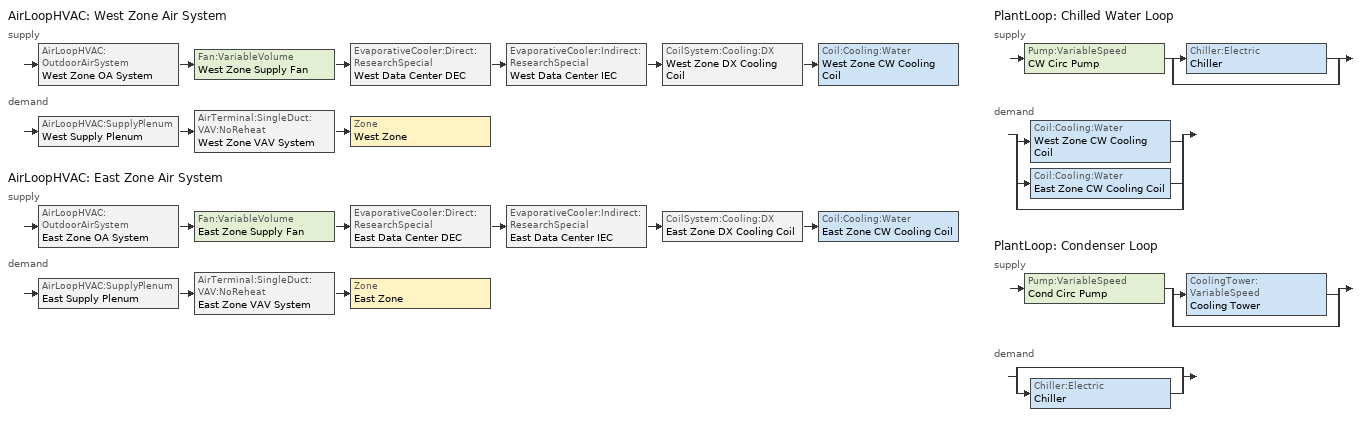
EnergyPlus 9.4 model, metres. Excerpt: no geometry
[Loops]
AirLoopHVAC 'West Zone Air System'
 supply: AirLoopHVAC:OutdoorAirSystem 'West Zone OA System' > Fan:VariableVolume 'West Zone Supply Fan' > EvaporativeCooler:Direct:ResearchSpecial 'West Data Center DEC' > EvaporativeCooler:Indirect:ResearchSpecial 'West Data Center IEC' > CoilSystem:Cooling:DX 'West Zone DX Cooling Coil' > Coil:Cooling:Water 'West Zone CW Cooling Coil'
 demand: AirLoopHVAC:SupplyPlenum 'West Supply Plenum' > AirTerminal:SingleDuct:VAV:NoReheat 'West Zone VAV System' > Zone 'West Zone'
AirLoopHVAC 'East Zone Air System'
 supply: AirLoopHVAC:OutdoorAirSystem 'East Zone OA System' > Fan:VariableVolume 'East Zone Supply Fan' > EvaporativeCooler:Direct:ResearchSpecial 'East Data Center DEC' > EvaporativeCooler:Indirect:ResearchSpecial 'East Data Center IEC' > CoilSystem:Cooling:DX 'East Zone DX Cooling Coil' > Coil:Cooling:Water 'East Zone CW Cooling Coil'
 demand: AirLoopHVAC:SupplyPlenum 'East Supply Plenum' > AirTerminal:SingleDuct:VAV:NoReheat 'East Zone VAV System' > Zone 'East Zone'
PlantLoop 'Chilled Water Loop'
 supply: Pump:VariableSpeed 'CW Circ Pump' > split
  | Chiller:Electric 'Chiller'
  | bypass
 demand: split
  | Coil:Cooling:Water 'West Zone CW Cooling Coil'
  | Coil:Cooling:Water 'East Zone CW Cooling Coil'
  | bypass
PlantLoop 'Condenser Loop'
 supply: Pump:VariableSpeed 'Cond Circ Pump' > split
  | CoolingTower:VariableSpeed 'Cooling Tower'
  | bypass
 demand: split
  | bypass
  | Chiller:Electric 'Chiller'
[Zone equipment]
West Zone: West Zone VAV System
East Zone: East Zone VAV System
[AirTerminal:SingleDuct:VAV:NoReheat] Availability Schedule=FanAndCoilAvailSched; Maximum Air Flow Rate {m3/s}=7.40293; Zone Minimum Air Flow Input Method=Constant; Constant Minimum Air Flow Fraction=0.4
West Zone VAV System; East Zone VAV System
[AirLoopHVAC] Design Supply Air Flow Rate {m3/s}=7.40293
West Zone Air System; East Zone Air System
[AirLoopHVAC:SupplyPlenum]
Name | Zone
West Supply Plenum | West Plenum
East Supply Plenum | East Plenum
[SetpointManager:MixedAir] Control Variable=Temperature
Name | Setpoint Node or NodeList
West Zone Mixed Air Temp Manager | West Zone Mixed Air Node
East Zone Mixed Air Temp Manager | East Zone Mixed Air Node
[Controller:OutdoorAir] Minimum Outdoor Air Flow Rate {m3/s}=0; Economizer Control Type=FixedDryBulb; Economizer Maximum Limit Dewpoint Temperature {C}=13.5; Economizer Minimum Limit Dry-Bulb Temperature {C}=-20; Lockout Type=NoLockout; Minimum Limit Type=FixedMinimum; Minimum Outdoor Air Schedule=OAFractionSched
Name | Maximum Outdoor Air Flow Rate {m3/s} | Economizer Maximum Limit Dry-Bulb Temperature {C}
West Data Center OA Controller | 7.40293 | 23
East Data Center OA Controller | 8.29391 | 16
[EvaporativeCooler:Direct:ResearchSpecial] Availability Schedule=ALWAYS_ON; Cooler Design Effectiveness=0.7; Recirculating Water Pump Design Power {W}=30; Drift Loss Fraction=0; Blowdown Concentration Ratio=3; Evaporative Operation Minimum Drybulb Temperature=16
Name | Primary Air Design Flow Rate {m3/s} | Evaporative Operation Maximum Limit Wetbulb Temperature | Evaporative Operation Maximum Limit Drybulb Temperature
West Data Center DEC | 7.40293 | 18 | 20
East Data Center DEC | 8.29391 | 20 | 22
[EvaporativeCooler:Indirect:ResearchSpecial] Availability Schedule=ALWAYS_ON; Cooler Wetbulb Design Effectiveness=0.7; Wetbulb Effectiveness Flow Ratio Modifier Curve=IECEffWBFlowMod; Cooler Drybulb Design Effectiveness=0.72; Drybulb Effectiveness Flow Ratio Modifier Curve=IECEffDBFlowMod; Water Pump Power Sizing Factor {W/(m3/s)}=150; Water Pump Power Modifier Curve=IECPumpPowerMod; Secondary Air Flow Scaling Factor=1.4; Secondary Air Fan Sizing Specific Power {W/(m3/s)}=200; Secondary Air Fan Power Modifier Curve=IECFanPowerMod; Dewpoint Effectiveness Factor=0.9; Drift Loss Fraction=0; Evaporative Operation Maximum Limit Outdoor Wetbulb Temperature=24
Name | Recirculating Water Pump Design Power {W} | Secondary Air Design Flow Rate {m3/s} | Secondary Air Fan Design Power {W} | Primary Air Design Flow Rate {m3/s} | Evaporative Operation Minimum Limit Secondary Air Drybulb Temperature | Dry Operation Maximum Limit Outdoor Drybulb Temperature
West Data Center IEC | 1554.61 | 10.3641 | 2072.82 | 7.40293 | 20 | 50
East Data Center IEC | 1741.72 | 11.61148 | 2322.3 | 8.29391 | 22 | 35
[SetpointManager:SingleZone:Cooling] Control Variable=Temperature; Minimum Supply Air Temperature {C}=-99; Maximum Supply Air Temperature {C}=99
Name | Control Zone | Setpoint Node or NodeList
System Setpoint manager | West Zone | West Sys Setpoint nodes
East System Setpoint manager | East Zone | East Sys Setpoint nodes
[CoilSystem:Cooling:DX] Dehumidification Control Type=None; Run on Sensible Load=yes; Run on Latent Load=No
Name | Availability Schedule | Cooling Coil
West Zone DX Cooling Coil | WestDXCCoilAvailSched | West DX Cooling Coil
East Zone DX Cooling Coil | EastDXCCoilAvailSched | East DX Cooling Coil
[Sizing:System] Type of Load to Size On=Sensible; Central Heating Maximum System Air Flow Ratio=0.4; Preheat Design Temperature {C}=7; Central Cooling Design Supply Air Temperature {C}=12.8; Type of Zone Sum to Use=NonCoincident; 100% Outdoor Air in Cooling=Yes; 100% Outdoor Air in Heating=No; Cooling Supply Air Flow Rate Method=DesignDay; Heating Supply Air Flow Rate Method=DesignDay
Name | Design Outdoor Air Flow Rate {m3/s} | Preheat Design Humidity Ratio {kgWater/kgDryAir} | Precool Design Temperature {C} | Precool Design Humidity Ratio {kgWater/kgDryAir} | Central Heating Design Supply Air Temperature {C} | Central Cooling Design Supply Air Humidity Ratio {kgWater/kgDryAir} | Central Heating Design Supply Air Humidity Ratio {kgWater/kgDryAir}
West Zone Air System | 7.40293 | 0.0085 | 11 | 0.0085 | 16.7 | 0.0085 | 0.0085
East Zone Air System | 8.29391 | 0.009 | 12.8 | 0.009 | 30 | 0.009 | 0.009
[Fan:VariableVolume] Availability Schedule=FanAndCoilAvailSched; Fan Total Efficiency=0.7; Pressure Rise {Pa}=300; Fan Power Minimum Flow Rate Input Method=Fraction; Fan Power Minimum Flow Fraction=0.25; Motor Efficiency=0.9; Motor In Airstream Fraction=0; Fan Power Coefficient 1=0.350712; Fan Power Coefficient 2=0.308505; Fan Power Coefficient 3=-0.541374; Fan Power Coefficient 4=0.871988; Fan Power Coefficient 5=0
Name | Maximum Flow Rate {m3/s}
West Zone Supply Fan | 7.40293
East Zone Supply Fan | 8.29391
[Coil:Cooling:DX:SingleSpeed] Gross Rated Sensible Heat Ratio=0.69808; Gross Rated Cooling COP {W/W}=3; Total Cooling Capacity Function of Temperature Curve=DXSysACCoolCapFT; Total Cooling Capacity Function of Flow Fraction Curve=DXSysACCoolCapFFF; Energy Input Ratio Function of Temperature Curve=DXSysACCoolEIRFT; Energy Input Ratio Function of Flow Fraction Curve=DXSysACCoolEIRFFF; Part Load Fraction Correlation Curve=DXSysACCoolPLFFPLR; Report ASHRAE Standard 127 Performance Ratings=Yes
Name | Availability Schedule | Gross Rated Total Cooling Capacity {W} | Rated Air Flow Rate {m3/s}
West DX Cooling Coil | WestDXCCoilAvailSched | 183832 | 7.40293
East DX Cooling Coil | EastDXCCoilAvailSched | 205958 | 8.29391
[PlantLoop] Fluid Type=Water; Maximum Loop Temperature {C}=100; Minimum Loop Temperature {C}=3; Minimum Loop Flow Rate {m3/s}=0; Plant Loop Volume {m3}=autocalculate; Load Distribution Scheme=Optimal
Name | Plant Equipment Operation Scheme | Maximum Loop Flow Rate {m3/s}
Chilled Water Loop | CW Loop Operation | 0.0385724
Condenser Loop | Tower Loop Operation | 0.037344
[Chiller:Electric]
Chiller: Condenser Type=WaterCooled; Nominal Capacity {W}=647632; Nominal COP {W/W}=5; Minimum Part Load Ratio=0.15; Maximum Part Load Ratio=1; Optimum Part Load Ratio=0.65; Design Condenser Inlet Temperature {C}=29.44; Temperature Rise Coefficient=2.682759; Design Chilled Water Outlet Temperature {C}=6.667; Design Chilled Water Flow Rate {m3/s}=0.0385724; Design Condenser Fluid Flow Rate {m3/s}=0.037344; Coefficient 1 of Capacity Ratio Curve=0.944836; Coefficient 2 of Capacity Ratio Curve=-0.0570088; Coefficient 3 of Capacity Ratio Curve=-0.00185486; Coefficient 1 of Power Ratio Curve=1.907846; Coefficient 2 of Power Ratio Curve=-1.20499; Coefficient 3 of Power Ratio Curve=0.263462; Coefficient 1 of Full Load Ratio Curve=0.03303; Coefficient 2 of Full Load Ratio Curve=0.6852; Coefficient 3 of Full Load Ratio Curve=0.2818; Chilled Water Outlet Temperature Lower Limit {C}=5; Chiller Flow Mode=NotModulated
[SetpointManager:Scheduled]
Chilled Water Loop Setpoint Manager: Control Variable=Temperature; Schedule=CW Loop Temp Schedule; Setpoint Node or NodeList=CW Supply Outlet Node
[Pump:VariableSpeed] Fraction of Motor Inefficiencies to Fluid Stream=0; Coefficient 1 of the Part Load Performance Curve=0; Coefficient 2 of the Part Load Performance Curve=1; Coefficient 3 of the Part Load Performance Curve=0; Coefficient 4 of the Part Load Performance Curve=0; Design Minimum Flow Rate {m3/s}=0; Pump Control Type=INTERMITTENT
Name | Design Maximum Flow Rate {m3/s} | Design Pump Head {Pa} | Design Power Consumption {W} | Motor Efficiency
CW Circ Pump | 0.0385724 | 160000 | 9094.59 | 0.87
Cond Circ Pump | 0.037344 | 140000 | 7447.53 | 0.9
[Coil:Cooling:Water] Design Inlet Water Temperature {C}=7; Design Outlet Air Temperature {C}=12.8; Design Inlet Air Humidity Ratio {kgWater/kgDryAir}=0.0145947; Design Outlet Air Humidity Ratio {kgWater/kgDryAir}=0.00827923; Type of Analysis=SimpleAnalysis; Heat Exchanger Configuration=CrossFlow
Name | Availability Schedule | Design Water Flow Rate {m3/s} | Design Air Flow Rate {m3/s} | Design Inlet Air Temperature {C}
West Zone CW Cooling Coil | WestChWaterCoilAvailSched | 0.0185068 | 7.40293 | 31.36625
East Zone CW Cooling Coil | EastChWaterCoilAvailSched | 0.0200656 | 8.29391 | 31.5
[Controller:WaterCoil] Control Variable=Temperature; Action=Reverse; Actuator Variable=FLOW; Minimum Actuated Flow {m3/s}=0
Name | Controller Convergence Tolerance {deltaC} | Maximum Actuated Flow {m3/s}
West CW Coil Controller | 2.57306e-05 | 0.0185068
East CW Coil Controller | 2.37317e-05 | 0.0200656
[PlantEquipmentOperationSchemes]
Name | Control Scheme 1 | Control Scheme 1 Schedule
CW Loop Operation | CW Loop Cooling Load | Chiller AlwaysOnSchedule
Tower Loop Operation | Tower Load | Tower AlwaysOnSchedule
[PlantEquipmentOperation:CoolingLoad] Load Range 1 Lower Limit {W}=0; Load Range 1 Upper Limit {W}=1000000000
Name | Range 1 Equipment List
CW Loop Cooling Load | Chiller Plant
Tower Load | Tower Plant
[PlantEquipmentList]
Chiller Plant: Chiller
Tower Plant: Cooling Tower
[Sizing:Plant]
Name | Loop Type | Design Loop Exit Temperature {C} | Loop Design Temperature Difference {deltaC}
Chilled Water Loop | Cooling | 7 | 4
Condenser Loop | Condenser | 20 | 5
[CoolingTower:VariableSpeed]
Cooling Tower: Model Type=YorkCalcUserDefined; Model Coefficient=YorkCalc Default Tower Model; Design Water Flow Rate {m3/s}=0.037344; Design Air Flow Rate {m3/s}=21.57784; Design Fan Power {W}=8196.27; Fan Power Ratio Function of Air Flow Rate Ratio Curve=CoolingTowerFanRatioCurve; Minimum Air Flow Rate Ratio=0.2; Fraction of Tower Capacity in Free Convection Regime=0.125; Basin Heater Capacity {W/K}=450; Basin Heater Setpoint Temperature {C}=4.5; Evaporation Loss Mode=SaturatedExit; Drift Loss Percent {percent}=0.05; Blowdown Calculation Mode=ConcentrationRatio; Blowdown Concentration Ratio=4
[CoolingTowerPerformance:YorkCalc]
YorkCalc Default Tower Model: Minimum Inlet Air Wet-Bulb Temperature {C}=-34.4; Maximum Inlet Air Wet-Bulb Temperature {C}=26.6667; Minimum Range Temperature {deltaC}=1.1111; Maximum Range Temperature {deltaC}=22.2222; Minimum Approach Temperature {deltaC}=1.1111; Maximum Approach Temperature {deltaC}=40; Minimum Water Flow Rate Ratio=0.5; Maximum Water Flow Rate Ratio=4; Maximum Liquid to Gas Ratio=8; Coefficient 1=-0.359741; Coefficient 2=-0.0550536; Coefficient 3=0.00238504; Coefficient 4=0.173927; Coefficient 5=-0.0248474; Coefficient 6=0.000484302; Coefficient 7=-0.00558985; Coefficient 8=0.000577008; Coefficient 9=-1.34243e-05; Coefficient 10=2.84766; Coefficient 11=-0.121765; Coefficient 12=0.00145992; Coefficient 13=1.68043; Coefficient 14=-0.0166921; Coefficient 15=-0.000719053; Coefficient 16=-0.0254852; Coefficient 17=4.87492e-05; Coefficient 18=2.71923e-05; Coefficient 19=-0.0653766; Coefficient 20=-0.00227817; Coefficient 21=0.000250025; Coefficient 22=-0.0910565; Coefficient 23=0.00318176; Coefficient 24=3.86218e-05; Coefficient 25=-0.00342854; Coefficient 26=8.5659e-06; Coefficient 27=-1.51682e-06
[SetpointManager:FollowOutdoorAirTemperature]
CondenserControl SetpointManager: Control Variable=Temperature; Reference Temperature Type=OutdoorAirWetBulb; Offset Temperature Difference {deltaC}=0; Maximum Setpoint Temperature {C}=80; Minimum Setpoint Temperature {C}=10; Setpoint Node or NodeList=Condenser Supply Outlet Node
[Sizing:Zone] Zone Cooling Design Supply Air Temperature Input Method=SupplyAirTemperature; Zone Cooling Design Supply Air Temperature {C}=13; Zone Heating Design Supply Air Temperature Input Method=SupplyAirTemperature; Zone Heating Design Supply Air Temperature {C}=30; Zone Cooling Design Supply Air Humidity Ratio {kgWater/kgDryAir}=0.0075; Zone Heating Design Supply Air Humidity Ratio {kgWater/kgDryAir}=0.004; Zone Heating Sizing Factor=0; Zone Cooling Sizing Factor=0; Cooling Design Air Flow Method=DesignDay; Cooling Design Air Flow Rate {m3/s}=0; Heating Design Air Flow Method=DesignDay; Heating Design Air Flow Rate {m3/s}=0; Account for Dedicated Outdoor Air System=No; Dedicated Outdoor Air System Control Strategy=NeutralSupplyAir; Dedicated Outdoor Air Low Setpoint Temperature for Design {C}=autosize; Dedicated Outdoor Air High Setpoint Temperature for Design {C}=autosize
Name | Design Specification Outdoor Air Object
West Zone | SZ DSOA West Zone
East Zone | SZ DSOA East Zone
[DesignSpecification:OutdoorAir] Outdoor Air Method=flow/person; Outdoor Air Flow per Person {m3/s-person}=0.0125; Outdoor Air Flow per Zone Floor Area {m3/s-m2}=0; Outdoor Air Flow per Zone {m3/s}=0
SZ DSOA West Zone; SZ DSOA East Zone
[ZoneControl:Thermostat] Control Type Schedule=Zone Control Type Sched
Name | Zone or ZoneList | Control 1
West Zone Thermostat | West Zone | Temperature Setpoints West
East Zone Thermostat | East Zone | Temperature Setpoints East
[ThermostatSetpoint:DualSetpoint]
Name | Heating Setpoint Temperature Schedule | Cooling Setpoint Temperature Schedule
Temperature Setpoints West | Heating Setpoints West | Heating Setpoints West
Temperature Setpoints East | Heating Setpoints East | Heating Setpoints East
[ExternalInterface:FunctionalMockupUnitExport:From:Variable]
Name | Output:Variable Index Key | Output:Variable | FMU Variable
 | West Zone | Zone Air Temperature | Z01_T
 | East Zone | Zone Air Temperature | Z02_T
 | West Zone | Zone Thermostat Heating Setpoint Temperature | Z01_T_Thermostat_sp_out
 | East Zone | Zone Thermostat Heating Setpoint Temperature | Z02_T_Thermostat_sp_out
 | West Zone | Zone Air Relative Humidity | Z01_RH
 | East Zone | Zone Air Relative Humidity | Z02_RH
[Table:IndependentVariable]
IECEffWBFlowMod_IndependentVariable1: Cubic, Linear, 0, 1.875, Dimensionless, 0, 0.125, 0.25, 0.375, 0.5, 0.625, 0.75, 0.875, 1, 1.125, 1.25, 1.375, 1.5, 1.625, 1.75, 1.875
IECEffDBFlowMod_IndependentVariable1: Cubic, Linear, 0, 1.1, Dimensionless, 0, 0.156016, 0.22497, 0.245292, 0.269625, 0.299328, 0.33699, 0.385709, 0.453044, 0.553876, 0.732741, 0.899289, 1.04747, 1.07497, 1.10417
IECFanPowerMod_IndependentVariable1; IECPumpPowerMod_IndependentVariable1: Cubic, Linear, 0, 1, Dimensionless, 0, 0.125, 0.25, 0.375, 0.5, 0.625, 0.75, 0.875, 1
[Table:IndependentVariableList]
IECEffWBFlowMod_IndependentVariableList: IECEffWBFlowMod_IndependentVariable1
IECEffDBFlowMod_IndependentVariableList: IECEffDBFlowMod_IndependentVariable1
IECFanPowerMod_IndependentVariableList: IECFanPowerMod_IndependentVariable1
IECPumpPowerMod_IndependentVariableList: IECPumpPowerMod_IndependentVariable1
[Table:Lookup]
IECEffWBFlowMod: IECEffWBFlowMod_IndependentVariableList, 0, 1.15, Dimensionless, 0, 0.503564, 0.669043, 0.765841, 0.834521, 0.887794, 0.93132, 0.968121, 1, 1.02812, 1.05327, 1.07603, 1.0968, 1.11591, 1.1336, 1.15007
IECEffDBFlowMod: IECEffDBFlowMod_IndependentVariableList, 0, 1, Dimensionless, 0, 0.251901, 0.272634, 0.297085, 0.326355, 0.362022, 0.406442, 0.463287, 0.538618, 0.643204, 0.798193, 0.907534, 0.98913, 0.994186, 1
IECFanPowerMod: IECFanPowerMod_IndependentVariableList, 0, 1, Dimensionless, 0, 0.0044871, 0.0272047, 0.0780695, 0.164938, 0.294638, 0.473325, 0.706677, 1
IECPumpPowerMod: IECPumpPowerMod_IndependentVariableList, 0, 1, Dimensionless, 0.4, 0.4, 0.4, 0.4, 1, 1, 1, 1, 1
[Schedule:Compact]
OAFractionSched: Through: 12/31, For: AllDays, Until: 7:00, 0.05, Until: 18:00, 1, Until: 24:00, 0.05
CW Loop Temp Schedule: THROUGH: 12/31, FOR: AllDays, UNTIL: 24:00, 7
Chiller AlwaysOnSchedule; Tower AlwaysOnSchedule: THROUGH: 12/31, FOR: AllDays, UNTIL: 24:00, 1
Zone Control Type Sched: Through: 12/31, For: AllDays, Until: 24:00, 4
ALWAYS_ON; FanAndCoilAvailSched: Through: 12/31, For: AllDays, Until: 24:00, 1
WestChWaterCoilAvailSched; EastDXCCoilAvailSched: Through: 12/31, For: AllDays, Until: 24:00, 0
WestDXCCoilAvailSched; EastChWaterCoilAvailSched: Through: 12/31, For: AllDays, Until:  7:00, 1, Until: 17:00, 1, Until: 24:00, 1
[Curve:Biquadratic] Minimum Value of x=12.77778; Maximum Value of x=23.88889; Minimum Value of y=18; Maximum Value of y=46.11111; Input Unit Type for X=Temperature; Input Unit Type for Y=Temperature; Output Unit Type=Dimensionless
Name | Coefficient1 Constant | Coefficient2 x | Coefficient3 x**2 | Coefficient4 y | Coefficient5 y**2 | Coefficient6 x*y
DXSysACCoolCapFT | 0.766956 | 0.0107756 | -4.14703e-05 | 0.00134961 | -0.000261144 | 0.000457488
DXSysACCoolEIRFT | 0.297145 | 0.0430933 | -0.000748766 | 0.00597727 | 0.000482112 | -0.000956448
[Curve:Quadratic]
Name | Coefficient1 Constant | Coefficient2 x | Coefficient3 x**2 | Minimum Value of x | Maximum Value of x
DXSysACCoolCapFFF | 0.8 | 0.2 | 0 | 0.5 | 1.5
DXSysACCoolEIRFFF | 1.156 | -0.1816 | 0.0256 | 0.5 | 1.5
DXSysACCoolPLFFPLR | 0.85 | 0.15 | 0 | 0 | 1
[Curve:Cubic]
CoolingTowerFanRatioCurve: Coefficient1 Constant=-0.00931516; Coefficient2 x=0.0512334; Coefficient3 x**2=-0.0838365; Coefficient4 x**3=1.04192; Minimum Value of x=0.15; Maximum Value of x=1
